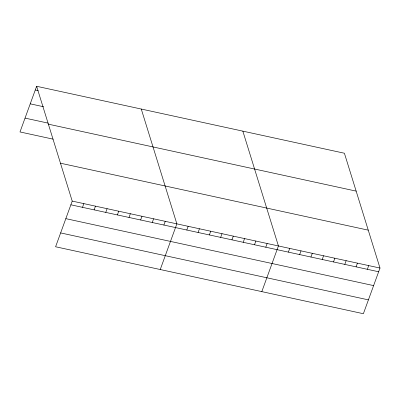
<?xml version="1.0" encoding="UTF-8"?>
<svg xmlns="http://www.w3.org/2000/svg" width="400" height="400" viewBox="0 0 400 400"><rect width="100%" height="100%" fill="white"/><g stroke="black" fill="none" stroke-linecap="round" stroke-linejoin="round"><path stroke-width="0.6" d="M36.625 86.28L72.215 201.095L55.595 246.765L363.375 313.72L380 268.05L344.405 153.235L36.625 86.28L20 131.95L53.14 139.16M82.495 207.335L83.845 203.625M94.12 209.865L95.47 206.15M105.75 212.395L107.1 208.68M117.375 214.925L118.725 211.21M129.005 217.45L130.355 213.74M140.63 219.98L141.98 216.27M152.255 222.51L153.61 218.8M163.885 225.04L165.235 221.33M160.24 269.53L176.865 223.86L141.27 109.045M186.8 230.025L188.15 226.315M198.085 232.48L199.435 228.77M209.37 234.935L210.72 231.225M220.655 237.39L222.005 233.68M231.94 239.845L233.29 236.135M243.225 242.3L244.575 238.59M254.51 244.755L255.86 241.045M265.795 247.21L267.145 243.5M261.81 291.625L278.43 245.955L242.84 131.14M288.365 252.12L289.715 248.41M299.65 254.575L301 250.865M310.935 257.03L312.29 253.32M322.22 259.485L323.575 255.775M333.51 261.94L334.86 258.23M344.795 264.395L346.145 260.685M356.08 266.85L357.43 263.14M367.365 269.305L368.715 265.595M35.27 89.99L38.18 90.625M30.23 103.84L43.605 106.745M25.04 118.105L48.295 123.165M48.37 124.17L356.15 191.125M60.47 163.205L368.255 230.16M72.215 201.095L380 268.05M70.865 204.805L378.65 271.76M65.825 218.65L373.61 285.605M60.635 232.92L368.415 299.875"/></g></svg>
